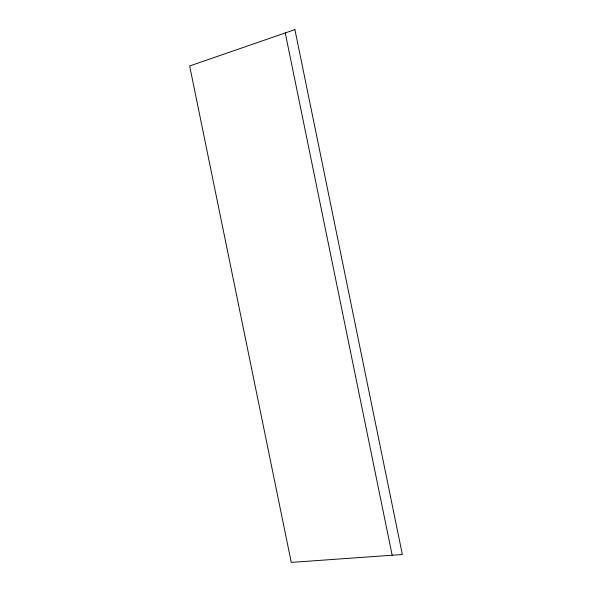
<?xml version="1.0" encoding="UTF-8"?>
<svg xmlns="http://www.w3.org/2000/svg" width="592" height="592" viewBox="0 0 592 592"><rect width="100%" height="100%" fill="white"/><g stroke="black" fill="none" stroke-linecap="round" stroke-linejoin="round"><path stroke-width="0.89" d="M285.255 32.937L392.163 555.222M294.905 29.6L189.655 65.978L291.271 562.4L402.345 554.497L294.905 29.6"/></g></svg>
